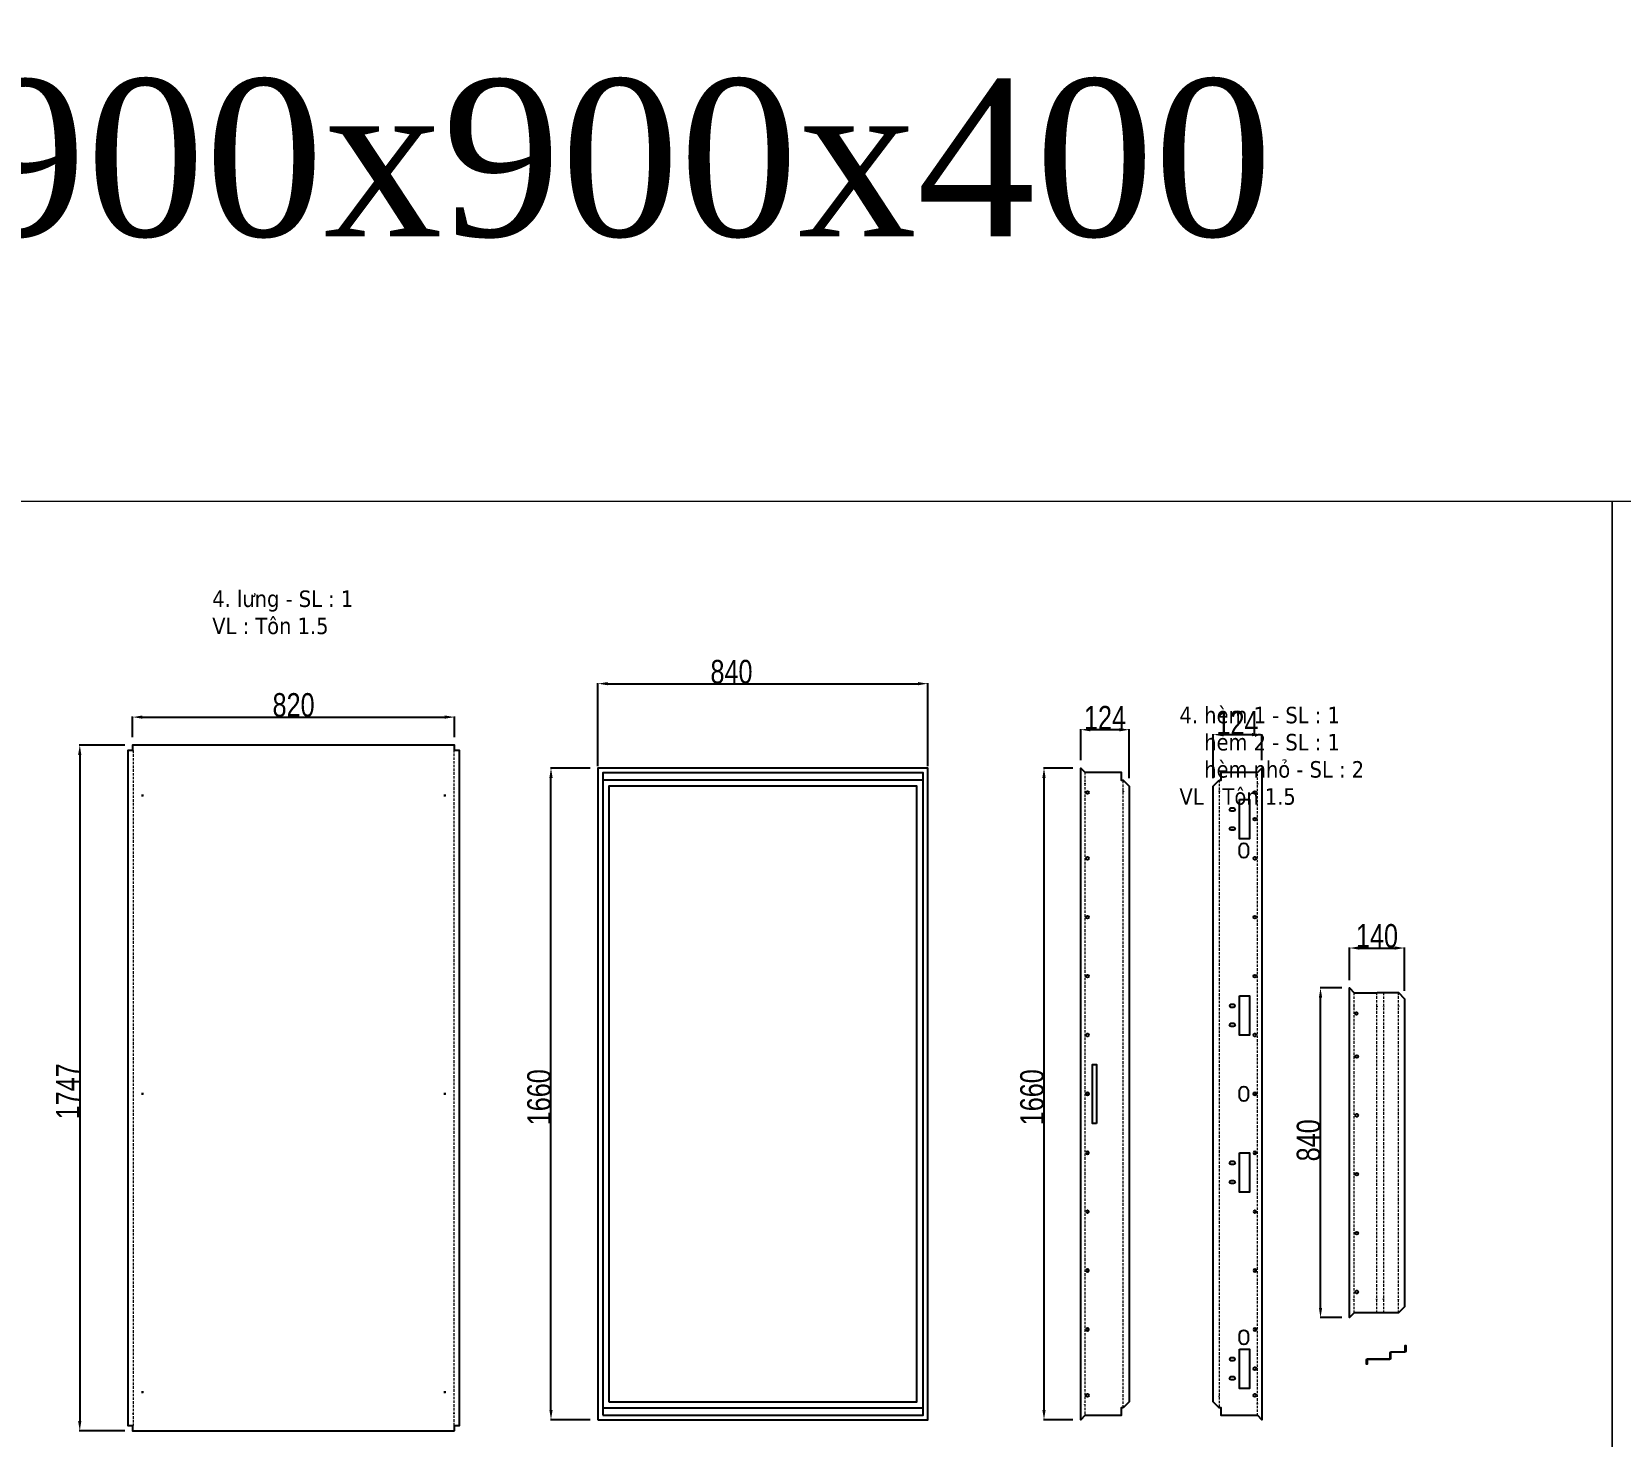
# Model space of a CAD drawing. Header units: inches. Extents: x 21 to 136330, y 8 to 58290.
# Drawn here: x 35310 to 39356, y 19813 to 23390 of the extents above; entities that cross this region are included whole.
import ezdxf
from ezdxf.enums import TextEntityAlignment as Align

# ---------------------------------------------------------------- set-up
doc = ezdxf.new("R2010")
doc.units = ezdxf.units.IN
doc.header["$MEASUREMENT"] = 0
doc.linetypes.add('HIDDEN', pattern=[9.525, 6.35, -3.175])
doc.layers.add('0 TĂNG CỨNG', color=7, linetype='Continuous', lineweight=15)
doc.layers.add('@.0.DM. NÉT ĐỨT', color=8, linetype='HIDDEN', lineweight=9)
doc.layers.add('1-EMC-ACESS', color=4, linetype='Continuous')
doc.layers.add('@.0.DM. NÉT CHÍNH', color=7, linetype='Continuous')
doc.layers.add('@.DM. KÍCH THƯỚC', color=8, linetype='Continuous', transparency=0.2)
doc.layers.add('@.DM. KÍCH THƯỚC @ 1', color=8, linetype='Continuous', transparency=0.2)
doc.styles.add('ARIAL', font='arial.ttf')
doc.styles.add('Note Text (ISO)', font='tahoma.ttf')
doc.styles.add('roman', font='roman.shx', dxfattribs={"width": 0.8})
doc.styles.add('Tahoma (Input Text)', font='tahoma.ttf')
doc.dimstyles.new('Kích thước Duy Mạnh', dxfattribs={"dimtxt": 30, "dimasz": 25, "dimexe": 1.25, "dimexo": 20, "dimtad": 1, "dimdec": 1, "dimtxsty": 'roman', "dimcen": 2.5, "dimclrd": 8, "dimclre": 8, "dimclrt": 2, "dimadec": 0, "dimazin": 0, "dimtfac": 1, "dimtdec": 1, "dimtix": 1, "dimtmove": 0, "dimatfit": 3, "dimfxl": 1, "dimtfillclr": 1, "dimarcsym": 0})

# ---------------------------------------------------------------- blocks, each defined once
blk = doc.blocks.new('*D1076')
at = {"layer": '@.DM. KÍCH THƯỚC', "color": 8, "lineweight": -2, "transparency": 16777216}
for p, q in [((35546.6, 21573.1), (35430.7, 21573.1)), ((35546.6, 19826.1), (35430.7, 19826.1))]:
    blk.add_line(p, q, dxfattribs=at)
at = {"layer": '@.DM. KÍCH THƯỚC', "lineweight": -2, "transparency": 16777216}
blk.add_line((35432, 21548.1), (35432, 19851.1), dxfattribs=at)
at = {"layer": '@.DM. KÍCH THƯỚC', "transparency": 16777216}
for points in [[(35427.8, 21548.1), (35436.1, 21548.1), (35432, 21573.1)], [(35427.8, 19851.1), (35436.1, 19851.1), (35432, 19826.1)]]:
    blk.add_solid(points, dxfattribs=at)
at = {"layer": 'Defpoints', "color": 0, "transparency": 16777216}
for p in [(35566.6, 21573.1), (35432, 19826.1), (35566.6, 19826.1)]:
    blk.add_point(p, dxfattribs=at)
at = {"layer": '@.DM. KÍCH THƯỚC', "color": 2, "transparency": 16777216, "insert": (35371.3, 20619.6), "char_height": 60, "attachment_point": 1, "rotation": 90, "style": 'roman'}
blk.add_mtext('1747', dxfattribs=at)
blk = doc.blocks.new('*D1077')
at = {"layer": '@.DM. KÍCH THƯỚC', "color": 8, "lineweight": -2, "transparency": 16777216}
for p, q in [((37961.5, 21514.5), (37886.8, 21514.5)), ((37961.5, 19854.6), (37886.8, 19854.6))]:
    blk.add_line(p, q, dxfattribs=at)
at = {"layer": '@.DM. KÍCH THƯỚC', "lineweight": -2, "transparency": 16777216}
blk.add_line((37888.1, 19879.6), (37888.1, 21489.5), dxfattribs=at)
at = {"layer": '@.DM. KÍCH THƯỚC', "transparency": 16777216}
for points in [[(37883.9, 21489.5), (37892.2, 21489.5), (37888.1, 21514.5)], [(37883.9, 19879.6), (37892.2, 19879.6), (37888.1, 19854.6)]]:
    blk.add_solid(points, dxfattribs=at)
at = {"layer": 'Defpoints', "color": 0, "transparency": 16777216}
for p in [(37888.1, 21514.5), (37981.5, 21514.5), (37981.5, 19854.6)]:
    blk.add_point(p, dxfattribs=at)
at = {"layer": '@.DM. KÍCH THƯỚC', "color": 2, "transparency": 16777216, "insert": (37827.4, 20604.6), "char_height": 60, "attachment_point": 1, "rotation": 90, "style": 'roman'}
blk.add_mtext('1660', dxfattribs=at)
blk = doc.blocks.new('KHUNG KT1')
at = {"color": 7}
blk.add_lwpolyline([(0, 0), (7128, 0), (7128, -5040), (0, -5040)], close=True, dxfattribs=at)
at = {"color": 1, "style": 'Tahoma (Input Text)', "flags": 8}
for tag, p in [('#03', (1514.7, -4846.3)), ('#01', (328.9, -4851.1)), ('#05', (2819, -4851.1)), ('#07', (4424, -4851.1)), ('#09', (5172.9, -4851.1)), ('#02', (189.8, -4995.1)), ('#04', (1755.3, -4995.1)), ('#06', (2727.8, -4995.1)), ('#08', (4382.7, -4995.1)), ('#10', (5172.9, -4995.1))]:
    blk.add_attdef(tag, p, '', height=60, dxfattribs=at)
blk.add_attdef('#11', text='', height=60, dxfattribs=at).set_placement((6996, -4961.6), align=Align.CENTER)
at = {"layer": '0 TĂNG CỨNG', "color": 1, "style": 'ARIAL'}
blk.add_attdef('#12', (852.8, -4987.6), '', height=60, dxfattribs=at)
blk = doc.blocks.new('*D1110')
at = {"layer": '@.DM. KÍCH THƯỚC', "color": 8, "lineweight": -2, "transparency": 16777216}
for p, q in [((38646.3, 20954.5), (38591.2, 20954.5)), ((38646.3, 20114.6), (38591.2, 20114.6))]:
    blk.add_line(p, q, dxfattribs=at)
at = {"layer": '@.DM. KÍCH THƯỚC', "lineweight": -2, "transparency": 16777216}
blk.add_line((38592.4, 20139.6), (38592.4, 20929.5), dxfattribs=at)
at = {"layer": '@.DM. KÍCH THƯỚC', "transparency": 16777216}
for points in [[(38588.3, 20929.5), (38596.6, 20929.5), (38592.4, 20954.5)], [(38588.3, 20139.6), (38596.6, 20139.6), (38592.4, 20114.6)]]:
    blk.add_solid(points, dxfattribs=at)
at = {"layer": 'Defpoints', "color": 0, "transparency": 16777216}
for p in [(38592.4, 20954.5), (38666.3, 20954.5), (38666.3, 20114.6)]:
    blk.add_point(p, dxfattribs=at)
at = {"layer": '@.DM. KÍCH THƯỚC', "color": 2, "transparency": 16777216, "insert": (38531.8, 20512.8), "char_height": 60, "attachment_point": 1, "rotation": 90, "style": 'roman'}
blk.add_mtext('840', dxfattribs=at)
blk = doc.blocks.new('*U329')
at = {"layer": '@.0.DM. NÉT CHÍNH', "color": 0}
blk.add_circle((0, 0), 3.5, dxfattribs=at)
blk = doc.blocks.new('*U330')
at = {"layer": '@.0.DM. NÉT CHÍNH', "color": 0, "linetype": 'ByBlock', "lineweight": -2, "transparency": 16777216}
for p in [(0, 600), (0, 450), (0, 300), (0, 150), (0, 0)]:
    blk.add_blockref('*U329', p, dxfattribs=at)
blk = doc.blocks.new('*U331')
at = {"layer": '@.0.DM. NÉT CHÍNH', "color": 0}
blk.add_circle((0, 0), 3.5, dxfattribs=at)
blk = doc.blocks.new('*U332')
at = {"layer": '@.0.DM. NÉT CHÍNH', "color": 0, "linetype": 'ByBlock', "lineweight": -2, "transparency": 16777216}
for p in [(0, 600), (0, 450), (0, 300), (0, 150), (0, 0)]:
    blk.add_blockref('*U331', p, dxfattribs=at)
blk = doc.blocks.new('*U342')
at = {"layer": '@.0.DM. NÉT CHÍNH', "color": 0}
blk.add_circle((0, 0), 3.5, dxfattribs=at)
blk = doc.blocks.new('*U343')
at = {"layer": '@.0.DM. NÉT CHÍNH', "color": 0, "linetype": 'ByBlock', "lineweight": -2, "transparency": 16777216}
for p in [(0, 600), (0, 450), (0, 300), (0, 150), (0, 0)]:
    blk.add_blockref('*U342', p, dxfattribs=at)
blk = doc.blocks.new('*U344')
at = {"layer": '@.0.DM. NÉT CHÍNH', "color": 0}
blk.add_circle((0, 0), 3.5, dxfattribs=at)
blk = doc.blocks.new('*U345')
at = {"layer": '@.0.DM. NÉT CHÍNH', "color": 0, "linetype": 'ByBlock', "lineweight": -2, "transparency": 16777216}
for p in [(0, 600), (0, 450), (0, 300), (0, 150), (0, 0)]:
    blk.add_blockref('*U344', p, dxfattribs=at)
blk = doc.blocks.new('*U346')
at = {"layer": '@.0.DM. NÉT CHÍNH', "color": 0}
blk.add_circle((0, 0), 3.5, dxfattribs=at)
blk = doc.blocks.new('*U333')
at = {"layer": '@.0.DM. NÉT CHÍNH', "color": 0, "linetype": 'ByBlock', "lineweight": -2, "transparency": 16777216}
for p in [(0, 600), (0, 450), (0, 300), (0, 150), (0, 0)]:
    blk.add_blockref('*U346', p, dxfattribs=at)
blk = doc.blocks.new('*D1113')
at = {"layer": '@.DM. KÍCH THƯỚC', "color": 8, "lineweight": -2, "transparency": 16777216}
for p, q in [((37981.5, 21534.5), (37981.5, 21613.4)), ((38105.3, 21488.6), (38105.3, 21613.4))]:
    blk.add_line(p, q, dxfattribs=at)
at = {"layer": '@.DM. KÍCH THƯỚC', "lineweight": -2, "transparency": 16777216}
blk.add_line((38080.3, 21612.2), (38006.5, 21612.2), dxfattribs=at)
at = {"layer": '@.DM. KÍCH THƯỚC', "transparency": 16777216}
for points in [[(38006.5, 21616.3), (38006.5, 21608), (37981.5, 21612.2)], [(38080.3, 21616.3), (38080.3, 21608), (38105.3, 21612.2)]]:
    blk.add_solid(points, dxfattribs=at)
at = {"layer": 'Defpoints', "color": 0, "transparency": 16777216}
for p in [(37981.5, 21612.2), (37981.5, 21514.5), (38105.3, 21468.6)]:
    blk.add_point(p, dxfattribs=at)
at = {"layer": '@.DM. KÍCH THƯỚC', "color": 2, "transparency": 16777216, "insert": (38043.4, 21642.8), "char_height": 60, "attachment_point": 5, "style": 'roman'}
blk.add_mtext('124', dxfattribs=at)
blk = doc.blocks.new('*D1114')
at = {"layer": '@.DM. KÍCH THƯỚC', "color": 8, "lineweight": -2, "transparency": 16777216}
for p, q in [((38319, 21488.6), (38319, 21600.9)), ((38442.8, 21534.5), (38442.8, 21600.9))]:
    blk.add_line(p, q, dxfattribs=at)
at = {"layer": '@.DM. KÍCH THƯỚC', "lineweight": -2, "transparency": 16777216}
blk.add_line((38344, 21599.7), (38417.8, 21599.7), dxfattribs=at)
at = {"layer": '@.DM. KÍCH THƯỚC', "transparency": 16777216}
for points in [[(38344, 21603.9), (38344, 21595.5), (38319, 21599.7)], [(38417.8, 21603.9), (38417.8, 21595.5), (38442.8, 21599.7)]]:
    blk.add_solid(points, dxfattribs=at)
at = {"layer": 'Defpoints', "color": 0, "transparency": 16777216}
for p in [(38442.8, 21599.7), (38442.8, 21514.5), (38319, 21468.6)]:
    blk.add_point(p, dxfattribs=at)
at = {"layer": '@.DM. KÍCH THƯỚC', "color": 2, "transparency": 16777216, "insert": (38380.9, 21630.3), "char_height": 60, "attachment_point": 5, "style": 'roman'}
blk.add_mtext('124', dxfattribs=at)
blk = doc.blocks.new('*D1115')
at = {"layer": '@.DM. KÍCH THƯỚC', "color": 8, "lineweight": -2, "transparency": 16777216}
for p, q in [((38666.3, 20974.5), (38666.3, 21057.4)), ((38806.3, 20947.1), (38806.3, 21057.4))]:
    blk.add_line(p, q, dxfattribs=at)
at = {"layer": '@.DM. KÍCH THƯỚC', "lineweight": -2, "transparency": 16777216}
blk.add_line((38691.3, 21056.1), (38781.3, 21056.1), dxfattribs=at)
at = {"layer": '@.DM. KÍCH THƯỚC', "transparency": 16777216}
for points in [[(38691.3, 21060.3), (38691.3, 21052), (38666.3, 21056.1)], [(38781.3, 21060.3), (38781.3, 21052), (38806.3, 21056.1)]]:
    blk.add_solid(points, dxfattribs=at)
at = {"layer": 'Defpoints', "color": 0, "transparency": 16777216}
for p in [(38806.3, 21056.1), (38666.3, 20954.5), (38806.3, 20927.1)]:
    blk.add_point(p, dxfattribs=at)
at = {"layer": '@.DM. KÍCH THƯỚC', "color": 2, "transparency": 16777216, "insert": (38736.3, 21086.8), "char_height": 60, "attachment_point": 5, "style": 'roman'}
blk.add_mtext('140', dxfattribs=at)
blk = doc.blocks.new('*D1134')
at = {"layer": '@.DM. KÍCH THƯỚC', "color": 8, "lineweight": -2, "transparency": 16777216}
for p, q in [((36731.9, 21514.5), (36631.1, 21514.5)), ((36731.9, 19854.6), (36631.1, 19854.6))]:
    blk.add_line(p, q, dxfattribs=at)
at = {"layer": '@.DM. KÍCH THƯỚC', "lineweight": -2, "transparency": 16777216}
blk.add_line((36632.3, 19879.6), (36632.3, 21489.5), dxfattribs=at)
at = {"layer": '@.DM. KÍCH THƯỚC', "transparency": 16777216}
for points in [[(36628.1, 21489.5), (36636.5, 21489.5), (36632.3, 21514.5)], [(36628.1, 19879.6), (36636.5, 19879.6), (36632.3, 19854.6)]]:
    blk.add_solid(points, dxfattribs=at)
at = {"layer": 'Defpoints', "color": 0, "transparency": 16777216}
for p in [(36632.3, 21514.5), (36751.9, 21514.5), (36751.9, 19854.6)]:
    blk.add_point(p, dxfattribs=at)
at = {"layer": '@.DM. KÍCH THƯỚC', "color": 2, "transparency": 16777216, "insert": (36571.7, 20604.6), "char_height": 60, "attachment_point": 1, "rotation": 90, "style": 'roman'}
blk.add_mtext('1660', dxfattribs=at)
blk = doc.blocks.new('*D1117')
at = {"layer": '@.DM. KÍCH THƯỚC', "color": 8, "lineweight": -2, "transparency": 16777216}
for p, q in [((36752, 21519.6), (36752, 21730.8)), ((37591.9, 21519.6), (37591.9, 21730.8))]:
    blk.add_line(p, q, dxfattribs=at)
at = {"layer": '@.DM. KÍCH THƯỚC', "lineweight": -2, "transparency": 16777216}
blk.add_line((36777, 21729.5), (37566.9, 21729.5), dxfattribs=at)
at = {"layer": '@.DM. KÍCH THƯỚC', "transparency": 16777216}
for points in [[(36777, 21733.7), (36777, 21725.4), (36752, 21729.5)], [(37566.9, 21733.7), (37566.9, 21725.4), (37591.9, 21729.5)]]:
    blk.add_solid(points, dxfattribs=at)
at = {"layer": 'Defpoints', "color": 0, "transparency": 16777216}
for p in [(37591.9, 21729.5), (36752, 21499.6), (37591.9, 21499.6)]:
    blk.add_point(p, dxfattribs=at)
at = {"layer": '@.DM. KÍCH THƯỚC', "color": 2, "transparency": 16777216, "insert": (37038.5, 21790.1), "char_height": 60, "attachment_point": 1, "style": 'roman'}
blk.add_mtext('840', dxfattribs=at)
blk = doc.blocks.new('*D1118')
at = {"layer": '@.DM. KÍCH THƯỚC', "color": 8, "lineweight": -2, "transparency": 16777216}
for p, q in [((35566.6, 21593.1), (35566.6, 21645.6)), ((36386.6, 21593.1), (36386.6, 21645.6))]:
    blk.add_line(p, q, dxfattribs=at)
at = {"layer": '@.DM. KÍCH THƯỚC', "lineweight": -2, "transparency": 16777216}
blk.add_line((35591.6, 21644.3), (36361.6, 21644.3), dxfattribs=at)
at = {"layer": '@.DM. KÍCH THƯỚC', "transparency": 16777216}
for points in [[(35591.6, 21648.5), (35591.6, 21640.2), (35566.6, 21644.3)], [(36361.6, 21648.5), (36361.6, 21640.2), (36386.6, 21644.3)]]:
    blk.add_solid(points, dxfattribs=at)
at = {"layer": 'Defpoints', "color": 0, "transparency": 16777216}
for p in [(36386.6, 21644.3), (35566.6, 21573.1), (36386.6, 21573.1)]:
    blk.add_point(p, dxfattribs=at)
at = {"layer": '@.DM. KÍCH THƯỚC', "color": 2, "transparency": 16777216, "insert": (35976.6, 21675), "char_height": 60, "attachment_point": 5, "style": 'roman'}
blk.add_mtext('820', dxfattribs=at)

msp = doc.modelspace()

# ---------------------------------------------------------------- linework, layer by layer
at = {"layer": '@.0.DM. NÉT CHÍNH'}
for p, q in [((35566.6175, 21559.0594), (35567.8209, 21559.0594)), ((36386.4979, 21559.0594), (36385.2945, 21559.0594)), ((38730.9501, 20009.3572), (38730.9501, 20009.428)), ((35566.6175, 19840.0594), (35567.8209, 19840.0594)), ((36386.4979, 19840.0594), (36385.2945, 19840.0594))]:
    msp.add_line(p, q, dxfattribs=at)
at = {"layer": '@.0.DM. NÉT CHÍNH', "color": 1}
for p, q in [((35594.0577, 21444.5594), (35589.0577, 21444.5594)), ((35591.5577, 21442.0594), (35591.5577, 21447.0594)), ((36364.0577, 21444.5594), (36359.0577, 21444.5594)), ((36361.5577, 21442.0594), (36361.5577, 21447.0594)), ((37992.2272, 21476.0613), (37992.2272, 21474.5613)), ((38089.6201, 21455.6831), (38089.6201, 21454.1831)), ((38334.6796, 21456.5927), (38334.6796, 21455.0927)), ((38432.0725, 21474.8391), (38432.0725, 21473.3391)), ((38676.9651, 20908.6159), (38676.9651, 20907.1159)), ((38735.858, 20908.1199), (38735.858, 20906.6199)), ((38753.2509, 20908.3679), (38753.2509, 20906.8679)), ((38790.6439, 20908.6159), (38790.6439, 20907.1159)), ((35594.0577, 20684.5594), (35589.0577, 20684.5594)), ((35591.5577, 20682.0594), (35591.5577, 20687.0594)), ((36364.0577, 20684.5594), (36359.0577, 20684.5594)), ((36361.5577, 20682.0594), (36361.5577, 20687.0594)), ((38676.9651, 20160.5029), (38676.9651, 20162.0029)), ((38735.858, 20160.9989), (38735.858, 20162.4989)), ((38753.2509, 20160.7509), (38753.2509, 20162.2509)), ((38790.6439, 20160.5029), (38790.6439, 20162.0029)), ((35594.0577, 19924.5594), (35589.0577, 19924.5594)), ((35591.5577, 19922.0594), (35591.5577, 19927.0594)), ((36364.0577, 19924.5594), (36359.0577, 19924.5594)), ((36361.5577, 19922.0594), (36361.5577, 19927.0594)), ((38089.6201, 19913.4358), (38089.6201, 19914.9358)), ((38334.6796, 19912.5262), (38334.6796, 19914.0262)), ((35567.8613, 19868.9669), (35567.8613, 19870.4669)), ((36385.2542, 19869.8174), (36385.2542, 19871.3174)), ((37992.2272, 19893.0576), (37992.2272, 19894.5576)), ((38432.0725, 19894.2798), (38432.0725, 19895.7798))]:
    msp.add_line(p, q, dxfattribs=at)
at = {"layer": '@.0.DM. NÉT CHÍNH'}
for points in [[(36386.5577, 19826.0594), (36386.5577, 19840.0594), (36398.9506, 19840.0594), (36398.9506, 21559.0594), (36386.5577, 21559.0594), (36386.5577, 21573.0594), (35566.5577, 21573.0594), (35566.5577, 21559.0594), (35554.1648, 21559.0594), (35554.1648, 19840.0594), (35566.5577, 19840.0594), (35566.5577, 19826.0594)], [(36751.9273, 19854.5594), (37591.9273, 19854.5594), (37591.9273, 21514.4961), (36751.9273, 21514.4961)], [(36763.9273, 19866.5594), (37579.9273, 19866.5594), (37579.9273, 21502.4961), (36763.9273, 21502.4961)], [(38089.8873, 19885.1302), (38084.9236, 19885.1302), (38084.9236, 19865.0594), (37991.96, 19865.0594), (37981.5307, 19854.6302), (37981.5307, 21514.4887), (37991.96, 21504.0594), (38084.9236, 21504.0594), (38084.9236, 21483.9887), (38089.8873, 21483.9887), (38105.3166, 21468.5594), (38105.3166, 19900.5594)], [(38334.4124, 21483.9887), (38339.3761, 21483.9887), (38339.3761, 21504.0594), (38432.3397, 21504.0594), (38442.769, 21514.4887), (38442.769, 19854.6302), (38432.3397, 19865.0594), (38339.3761, 19865.0594), (38339.3761, 19885.1302), (38334.4124, 19885.1302), (38318.9832, 19900.5594), (38318.9832, 21468.5594)], [(36763.9273, 19885.0594), (37579.9273, 19885.0594), (37579.9273, 21484.0594), (36763.9273, 21484.0594)], [(36779.4273, 19900.5594), (37564.4273, 19900.5594), (37564.4273, 21468.5594), (36779.4273, 21468.5594)], [(38806.3403, 20927.0594), (38806.3403, 20142.0594), (38790.911, 20126.6302), (38737.5545, 20126.6302), (38734.1616, 20126.7594), (38678.3979, 20126.7594), (38666.2686, 20114.6302), (38666.2686, 20954.4887), (38678.3979, 20942.3594), (38734.1616, 20942.3594), (38737.5545, 20942.4887), (38790.911, 20942.4887)]]:
    msp.add_lwpolyline(points, close=True, dxfattribs=at)
at = {"layer": '@.0.DM. NÉT CHÍNH', "color": 2}
for points in [[(38370.8761, 21404.8094), (38364.8761, 21404.8094, -1), (38364.8761, 21412.8094), (38370.8761, 21412.8094, -1)], [(38370.8761, 21356.3094), (38364.8761, 21356.3094, -1), (38364.8761, 21364.3094), (38370.8761, 21364.3094, -1)], [(38408.3761, 21312.0594), (38408.3761, 21297.0594, -1), (38386.3761, 21297.0594), (38386.3761, 21312.0594, -1)], [(38370.8761, 20904.8094), (38364.8761, 20904.8094, -1), (38364.8761, 20912.8094), (38370.8761, 20912.8094, -1)], [(38370.8761, 20856.3094), (38364.8761, 20856.3094, -1), (38364.8761, 20864.3094), (38370.8761, 20864.3094, -1)], [(38408.3761, 20692.0594), (38408.3761, 20677.0594, -1), (38386.3761, 20677.0594), (38386.3761, 20692.0594, -1)], [(38370.8761, 20504.8094), (38364.8761, 20504.8094, -1), (38364.8761, 20512.8094), (38370.8761, 20512.8094, -1)], [(38370.8761, 20456.3094), (38364.8761, 20456.3094, -1), (38364.8761, 20464.3094), (38370.8761, 20464.3094, -1)], [(38408.3761, 20072.0594), (38408.3761, 20057.0594, -1), (38386.3761, 20057.0594), (38386.3761, 20072.0594, -1)], [(38370.8761, 20004.8094), (38364.8761, 20004.8094, -1), (38364.8761, 20012.8094), (38370.8761, 20012.8094, -1)], [(38370.8761, 19956.3094), (38364.8761, 19956.3094, -1), (38364.8761, 19964.3094), (38370.8761, 19964.3094, -1)]]:
    msp.add_lwpolyline(points, format="xyb", close=True, dxfattribs=at)
for points in [[(38386.3761, 21434.5594), (38411.3761, 21434.5594), (38411.3761, 21334.5594), (38386.3761, 21334.5594)], [(38386.3761, 20934.5594), (38411.3761, 20934.5594), (38411.3761, 20834.5594), (38386.3761, 20834.5594)], [(38021.9236, 20609.5594), (38011.9236, 20609.5594), (38011.9236, 20759.5594), (38021.9236, 20759.5594)], [(38386.3761, 20534.5594), (38411.3761, 20534.5594), (38411.3761, 20434.5594), (38386.3761, 20434.5594)], [(38386.3761, 20034.5594), (38411.3761, 20034.5594), (38411.3761, 19934.5594), (38386.3761, 19934.5594)]]:
    msp.add_lwpolyline(points, close=True, dxfattribs=at)
at = {"layer": '@.0.DM. NÉT CHÍNH'}
msp.add_lwpolyline([(38709.4501, 20006.3572, -0.414213562), (38712.4501, 20009.3572), (38767.9501, 20009.3572, 0.414213562), (38769.4501, 20010.8572), (38769.4501, 20024.8572, -0.414213562), (38772.4501, 20027.8572), (38806.4501, 20027.8572, 0.414213562), (38807.9501, 20029.3572), (38807.9501, 20043.3572), (38809.4501, 20043.3572), (38809.4501, 20029.3572, -0.414213562), (38806.4501, 20026.3572), (38772.4501, 20026.3572, 0.414213562), (38770.9501, 20024.8572), (38770.9501, 20010.8572, -0.414213562), (38767.9501, 20007.8572), (38712.4501, 20007.8572, 0.414213562), (38710.9501, 20006.3572), (38710.9501, 19995.8572), (38709.4501, 19995.8572), (38709.4501, 20006.3572), (38709.4501, 20006.428), (38709.451, 20006.428)], format="xyb", dxfattribs=at)
at = {"layer": '@.0.DM. NÉT CHÍNH', "color": 2}
for centre in [(37998.9236, 21452.4887), (38425.3761, 21452.4887), (38425.3761, 21384.5594), (38425.3761, 19984.5594), (37998.9236, 19916.6302), (38425.3761, 19916.6302)]:
    msp.add_circle(centre, 3.5, dxfattribs=at)
at = {"layer": '@.0.DM. NÉT CHÍNH'}
for centre in [(38683.6616, 20889.0594), (37998.9236, 20684.5594), (38425.3761, 20684.5594), (38685.2573, 20179.9957)]:
    msp.add_circle(centre, 3.5, dxfattribs=at)
at = {"layer": '@.0.DM. NÉT ĐỨT'}
for p, q in [((35567.8613, 21559.0594), (35567.8613, 19840.0594)), ((36385.2542, 19840.0594), (36385.2542, 21559.0594)), ((37992.2272, 21504.1528), (37992.2272, 19864.9661)), ((38432.0725, 19864.9661), (38432.0725, 21504.1528)), ((38089.6201, 19885.1302), (38089.6201, 21483.9887)), ((38334.6796, 21483.9887), (38334.6796, 19885.1302)), ((38676.9651, 20942.3594), (38676.9651, 20126.7594)), ((38735.858, 20126.6948), (38735.858, 20942.4241)), ((38753.2509, 20942.4887), (38753.2509, 20126.6302)), ((38790.6439, 20126.6302), (38790.6439, 20942.4887))]:
    msp.add_line(p, q, dxfattribs=at)

# ---------------------------------------------------------------- block references
at = {"layer": '0 TĂNG CỨNG', "color": 1, "xscale": 0.8792977987369557, "yscale": 0.8792977987369557, "zscale": 0.8792977987369557}
for p in [(33067.756, 22194.0287), (39335.3907, 22194.0287)]:
    msp.add_blockref('KHUNG KT1', p, dxfattribs=at)
at = {"layer": '@.0.DM. NÉT CHÍNH', "color": 1}
for name, p in [('*U330', (37998.9236, 20684.5594)), ('*U343', (38425.3761, 20684.5594)), ('*U333', (38685.2573, 20179.9957))]:
    msp.add_blockref(name, p, dxfattribs=at)
at = {"layer": '@.0.DM. NÉT CHÍNH', "color": 1, "xscale": -1, "rotation": 180}
for name, p in [('*U332', (37998.9236, 20684.5594)), ('*U345', (38425.3761, 20684.5594))]:
    msp.add_blockref(name, p, dxfattribs=at)

# ---------------------------------------------------------------- texts
at = {"layer": '1-EMC-ACESS', "color": 1, "linetype": 'ByBlock', "lineweight": -2, "insert": (36179.0432, 23269.2201), "char_height": 400.0752, "width": 13787.318684, "attachment_point": 2, "style": 'ARIAL'}
msp.add_mtext('{\\fTimes New Roman|b0|i0|c0|p18;\\C2;TỦ 1900x900x400}', dxfattribs=at)
at = {"layer": '@.0.DM. NÉT CHÍNH', "color": 2, "char_height": 41.999999, "width": 551.411705, "attachment_point": 1, "line_spacing_factor": 0.987884, "style": 'Note Text (ISO)'}
for s, insert in [('\\fTahoma|b0|i0;4. lưng - SL : 1\\P\\fTahoma|b0|i0;VL : Tôn 1.5\\P', (35769.4107, 21966.8999)), ('\\fTahoma|b0|i0;4. hèm 1 - SL : 1\\P\\fTahoma|b0|i0;    hèm 2 - SL : 1\\P\\fTahoma|b0|i0;    hèm nhỏ - SL : 2\\P\\fTahoma|b0|i0;VL : Tôn 1.5\\P', (38233.1809, 21670.5966))]:
    msp.add_mtext(s, dxfattribs=dict(at, insert=insert))

# ---------------------------------------------------------------- dimensions: what is measured, and where the dimension line sits
at = {"layer": '@.DM. KÍCH THƯỚC @ 1', "color": 0}
for base, p1, p2, angle, picture, middle in [((37591.8566, 21729.523), (36751.998, 21499.5594), (37591.8566, 21499.5594), 180, '*D1117', (37100.2504, 21729.523)), ((35431.9684, 19826.0594), (35566.5577, 21573.0594), (35566.5577, 19826.0594), 90, '*D1076', (35431.9684, 20699.5594)), ((36632.3105, 21514.4961), (36751.9273, 19854.6302), (36751.9273, 21514.4961), 90, '*D1134', (36632.3105, 20684.5631)), ((37888.0581, 21514.4887), (37981.5307, 19854.6302), (37981.5307, 21514.4887), 90, '*D1077', (37888.0581, 20684.5594)), ((38592.4317, 20954.4887), (38666.2686, 20114.6302), (38666.2686, 20954.4887), 270, '*D1110', (38592.4317, 20574.5605))]:
    dim = msp.add_linear_dim(base=base, p1=p1, p2=p2, angle=angle, dimstyle='Kích thước Duy Mạnh', override={"dimscale": 1, "dimtxt": 60, "dimdec": 0, "dimclrd": 256, "dimtdec": 0, "dimtix": 1, "dimtofl": 0, "dimtmove": 0, "dimatfit": 1}, dxfattribs=at)
    dim.commit()
    dim.dimension.update_dxf_attribs({"geometry": picture, "text_midpoint": middle, "dimtype": 128})
for base, p1, p2, picture, middle in [((36386.5577, 21644.3398), (35566.5577, 21573.0594), (36386.5577, 21573.0594), '*D1118', (35976.5577, 21674.9648)), ((37981.5307, 21612.1744), (38105.3166, 21468.5594), (37981.5307, 21514.4887), '*D1113', (38043.4236, 21642.7994)), ((38442.769, 21599.6949), (38318.9832, 21468.5594), (38442.769, 21514.4887), '*D1114', (38380.8761, 21630.3199)), ((38806.3403, 21056.1461), (38666.2686, 20954.4887), (38806.3403, 20927.0594), '*D1115', (38736.3045, 21086.7711))]:
    dim = msp.add_linear_dim(base=base, p1=p1, p2=p2, dimstyle='Kích thước Duy Mạnh', override={"dimscale": 1, "dimtxt": 60, "dimdec": 0, "dimclrd": 256, "dimtdec": 0, "dimtix": 1, "dimtofl": 0, "dimtmove": 0, "dimatfit": 1}, dxfattribs=at)
    dim.commit()
    dim.dimension.update_dxf_attribs({"geometry": picture, "text_midpoint": middle})

doc.saveas('drawing.dxf')
